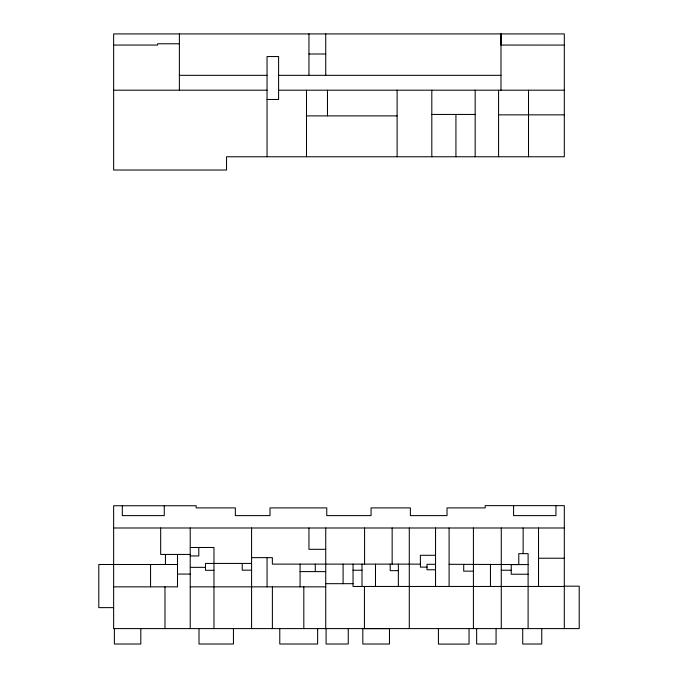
<?xml version="1.0" encoding="UTF-8"?>
<svg xmlns="http://www.w3.org/2000/svg" width="678" height="678" viewBox="0 0 678 678"><rect width="100%" height="100%" fill="white"/><g stroke="black" fill="none" stroke-linecap="round" stroke-linejoin="round"><path stroke-width="1.02" d="M564.308 628.599L564.316 505.635L485.194 505.635L485.194 507.898L447.022 507.898L447.022 515.611L410.376 515.611L410.376 507.898L371.052 507.898L371.052 515.611L326.754 515.611L326.754 507.898L270.014 507.898L270.014 515.611L235.351 515.611L235.351 507.898L196.171 507.898L196.171 505.746L113.633 505.746L113.633 628.599L579.207 628.599L579.207 586.173L564.308 586.173M564.316 45.079L564.316 33.917L113.633 33.917L113.633 170.025L226.537 170.025L226.537 156.762L564.316 156.762L564.316 45.079L500.983 45.062L500.983 33.9L500.983 90.191M179.382 43.773L157.61 43.773L157.61 45.062L113.633 45.062M308.956 54.003L325.737 54.003M179.382 75.326L267.039 75.326M278.59 75.326L500.983 75.326M113.633 90.191L267.039 90.191M278.59 90.191L564.316 90.191M267.039 99.471L278.59 99.471L278.59 56.545L267.039 56.545L267.039 156.762M431.81 114.446L475.168 114.446M498.567 114.853L564.316 114.853M306.498 115.887L397.113 115.887M113.633 527.993L564.308 527.993M190.221 547.485L213.968 547.485L213.968 628.599M325.737 549.316L308.956 549.316L308.956 527.993M190.221 554.435L160.669 554.435L160.669 527.993M435.547 555.29L420.394 555.29L420.394 567.113L427.013 567.113M190.221 555.952L198.798 555.952L198.798 547.485M251.58 557.638L272.361 557.638L272.361 564.121L420.394 564.13M538.527 558.223L564.308 558.223M251.58 563.435L205.493 563.435L205.493 570.308L213.968 570.308M435.547 564.308L427.013 564.308L427.013 569.774L435.547 569.774M449.099 564.308L518.78 564.562L518.78 553.646L528.103 553.646L528.103 628.599M177.5 564.494L98.793 564.494L98.793 607.632L113.633 607.632M528.103 564.562L511.229 564.562L511.229 574.232L528.103 574.232M190.221 567.359L205.493 567.359M251.58 570.173L242.232 570.173L242.232 563.435M353.043 570.232L362.01 570.232M501.271 570.24L511.229 570.24M398.367 570.656L390.214 570.656L390.214 564.121M473.414 571.147L463.701 571.147L463.701 564.308M300.074 571.605L325.737 571.605M177.5 574.071L190.221 574.071M325.737 583.682L353.043 583.682M564.308 586.462L353.043 586.462L353.043 564.121M113.633 586.851L177.5 586.851L177.5 554.435M190.221 586.851L325.737 586.851M555.952 505.635L555.952 515.611L513.593 515.611L513.593 505.635M541.756 628.599L541.756 644.015L522.713 644.015L522.713 628.599M538.527 527.993L538.527 586.462M528.509 90.191L528.509 156.762M523.145 527.993L523.145 553.646M501.271 527.993L501.271 628.599M498.567 90.191L498.567 156.762M496.067 628.599L496.067 644.015L476.642 644.015L476.642 628.599M490.457 564.308L490.457 586.462M475.168 90.191L475.168 156.762M473.414 527.993L473.414 628.599M469.04 628.599L469.04 644.1L438.42 644.1L438.42 628.599M455.93 114.446L455.93 156.762M449.099 527.993L449.099 586.462M435.547 527.993L435.547 586.462M431.81 90.191L431.81 156.762M409.292 527.993L409.292 628.599M398.367 564.121L398.367 586.462M397.113 90.191L397.113 156.762M392.155 527.993L392.155 564.121M375.485 564.121L375.485 586.462M364.578 527.993L364.578 564.121M364.433 586.462L364.433 628.599M362.01 564.121L362.01 586.462M348.263 628.599L348.263 644.015L326.093 644.015L326.093 628.599M343.093 564.121L343.093 583.682M327.474 90.191L327.474 115.887M325.737 33.908L325.737 75.326M325.737 527.993L325.737 628.599M317.635 628.599L317.635 644.015L279.777 644.015L279.777 628.599M315.287 564.121L315.287 571.605M308.956 33.908L308.956 75.326M306.498 90.191L306.498 156.762M303.82 586.851L303.82 628.599M300.074 564.121L300.074 586.851M272.387 586.851L272.387 628.599M267.064 557.638L267.064 586.851M251.58 527.993L251.58 628.599M233.452 628.599L233.452 644.015L199.01 644.015L199.01 628.599M190.221 527.993L190.221 628.599M179.382 33.917L179.382 90.191M165.432 554.435L165.432 564.494M164.983 586.851L164.983 628.599M164.271 505.746L164.271 515.611L122.32 515.611L122.32 505.746M150.558 564.494L150.558 586.851M140.812 628.599L140.812 644.015L114.37 644.015L114.37 628.599M389.477 628.616L362.815 628.616L362.815 644.015L389.477 644.015L389.477 628.616"/></g></svg>
